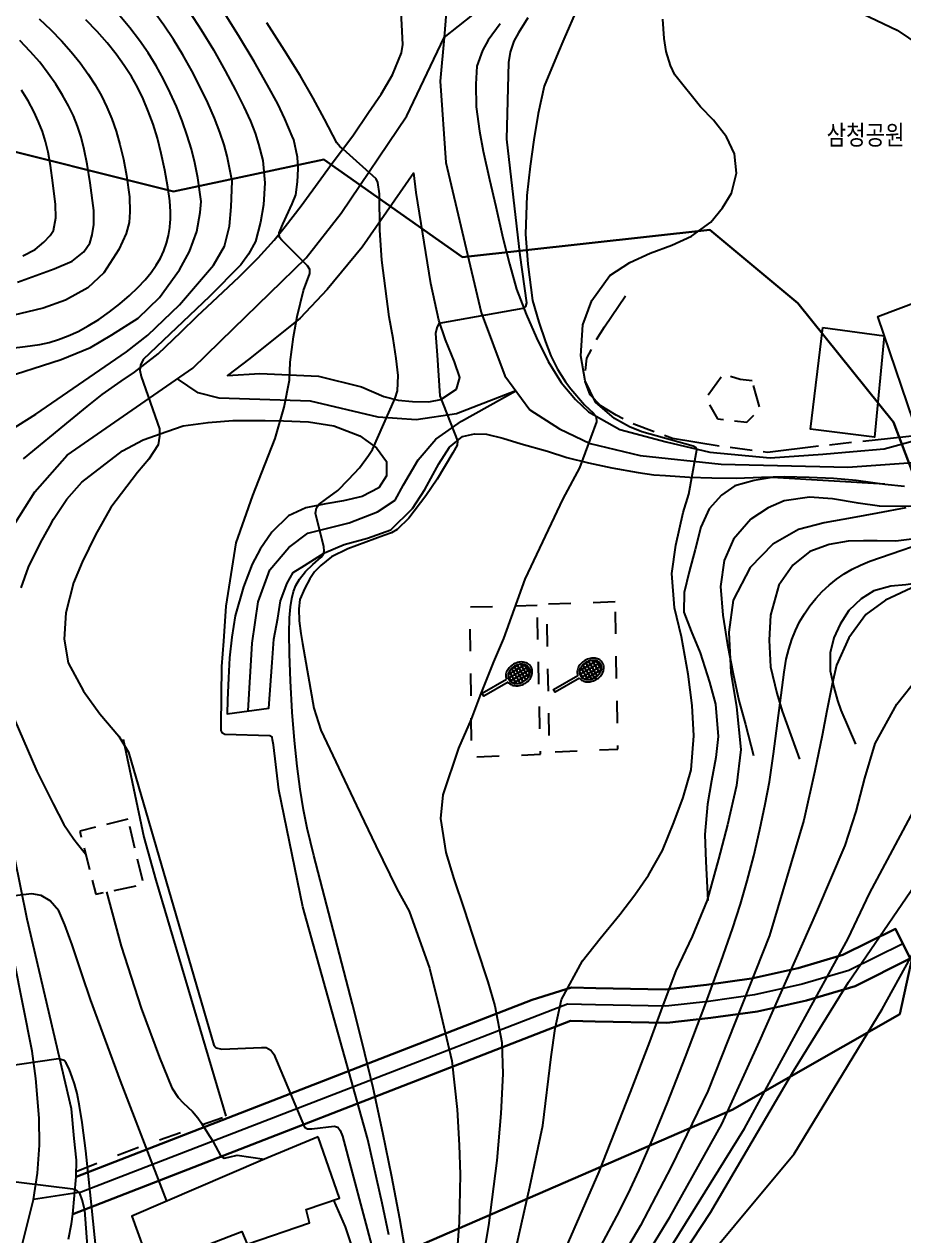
# Model space of a CAD drawing. Header units: feet. Extents: x 197796 to 199821, y 552499 to 555392.
# Drawn here: x 198585.9 to 198664.8, y 554273.6 to 554382.3 of the extents above; entities that cross this region are included whole.
import ezdxf

# ---------------------------------------------------------------- set-up
doc = ezdxf.new("R2010")
doc.units = ezdxf.units.FT
doc.header["$MEASUREMENT"] = 0
for name, pattern in [('ANYANG', [9, 5, -1, 2, -1]), ('ANYANG3', [3, 2, -1]), ('ANYANG6', [4, 2, -2])]:
    doc.linetypes.add(name, pattern=pattern)
for name, color, linetype in [('AAA004', 7, 'ANYANG3'), ('AAA008', 7, 'CONTINUOUS'), ('AAC003', 3, 'ANYANG'), ('ABB003', 7, 'CONTINUOUS'), ('AD002', 7, 'CONTINUOUS'), ('AD0022', 1, 'CONTINUOUS'), ('ADA085', 1, 'CONTINUOUS'), ('AE150', 7, 'CONTINUOUS'), ('AZ080', 1, 'CONTINUOUS'), ('CAA001', 7, 'CONTINUOUS'), ('CAA002', 30, 'CONTINUOUS'), ('DZ001', 7, 'ANYANG6'), ('wipco_지적', 20, 'CONTINUOUS'), ('ZC003', 7, 'CONTINUOUS')]:
    doc.layers.add(name, color=color, linetype=linetype)
doc.styles.add('NGSW', font='ROMANS.shx', dxfattribs={"bigfont": 'NGSW.shx'})

# ---------------------------------------------------------------- blocks, each defined once
blk = doc.blocks.new('ABB003')
at = {"layer": 'ABB003'}
blk.add_lwpolyline([(0.02, -0.16, 0.072796), (0.19, -0.32, 0.104954), (0.6, -0.47, 0.088929), (1.05, -0.46, 0.080177), (1.51, -0.28, 0.080177), (1.9, 0.03, 0.088929), (2.13, 0.41, 0.104954), (2.2, 0.84, 0.119998), (2.09, 1.21, 0.119998), (1.83, 1.49, 0.104954), (1.42, 1.64, 0.088929), (0.98, 1.63, 0.080177), (0.51, 1.45, 0.080177), (0.13, 1.14, 0.088929), (-0.11, 0.76, 0.104954), (-0.18, 0.33, 0.072796), (-0.13, 0.1, 0.119998)], format="xyb", dxfattribs=at)
blk.add_lwpolyline([(0.1, 0.06, 0.119998), (0.3, -0.15, 0.104954), (0.63, -0.27, 0.088929), (1.01, -0.26, 0.080177), (1.41, -0.11, 0.080177), (1.75, 0.17, 0.088929), (1.94, 0.49, 0.104954), (2, 0.83, 0.119998), (1.92, 1.11, 0.119998), (1.72, 1.32, 0.104954), (1.39, 1.44, 0.088929), (1.02, 1.43, 0.080177), (0.61, 1.28, 0.080177), (0.28, 1, 0.088929), (0.08, 0.68, 0.104954), (0.02, 0.34, 0.119998)], format="xyb", close=True, dxfattribs=at)
for points in [[(0.04, 0.54), (1.54, 1.41)], [(0.04, 0.2), (1.83, 1.23)], [(0.32, 1.05), (0.95, 1.42)], [(0.57, 1.25), (1.37, -0.13)], [(0.84, 1.38), (1.62, 0.04)], [(1.15, 1.45), (1.83, 0.27)], [(1.51, 1.41), (1.98, 0.61)], [(0.02, -0.16), (-2.16, -1.42), (-2.31, -1.16), (-0.13, 0.1)], [(0.02, 0.4), (0.36, -0.18)], [(0.13, 0.8), (0.76, -0.28)], [(0.19, -0.06), (1.98, 0.97)], [(0.33, 1.06), (1.09, -0.24)], [(0.49, -0.24), (1.99, 0.63)], [(1.07, -0.25), (1.7, 0.12)]]:
    blk.add_lwpolyline(points, dxfattribs=at)

msp = doc.modelspace()

# ---------------------------------------------------------------- linework, layer by layer
at = {"layer": 'AAA004', "color": 255, "flags": 128}
for points in [[(198651.27, 554350.28), (198650.17, 554350.39), (198648.68, 554350.87), (198647.11, 554348.71), (198648.14, 554346.86), (198650.79, 554346.58), (198651.98, 554347.75)], [(198595.19, 554310.92), (198590.86, 554309.85), (198592.3, 554304.19), (198596.59, 554305.1)]]:
    msp.add_lwpolyline(points, close=True, dxfattribs=at)
at = {"layer": 'AAA008', "color": 255, "flags": 128}
for points in [[(198657.6, 554355.06), (198663.11, 554354.31), (198662.26, 554345.23), (198656.5, 554345.95)], [(198612.26, 554282.41), (198607.31, 554280.36), (198595.54, 554275.28), (198597.17, 554270.74), (198605.42, 554273.91), (198605.9, 554272.79), (198611.5, 554274.7), (198611.19, 554275.9), (198614.19, 554276.92)]]:
    msp.add_lwpolyline(points, close=True, dxfattribs=at)
at = {"layer": 'AAC003', "color": 255, "flags": 128}
msp.add_lwpolyline([(198666.16, 554345.39), (198657.84, 554344.48), (198652.64, 554343.85), (198648.53, 554344.39), (198644.1, 554345.11), (198642.8, 554345.58), (198640.64, 554346.39), (198639.04, 554347.19), (198637.65, 554348.05), (198636.7, 554349.04), (198636.18, 554350.4), (198636.42, 554352.33), (198637.14, 554353.76), (198638, 554355.12), (198639.87, 554357.92)], dxfattribs=at)
at = {"layer": 'AD002', "color": 255, "flags": 128}
for points in [[(198624, 554386.36), (198623.59, 554381.12), (198623.24, 554377.2), (198623.75, 554369.89), (198626.93, 554356.41), (198629.04, 554350.73), (198631.29, 554347.69), (198633.94, 554345.97), (198636.71, 554344.65), (198641.21, 554343.59), (198648.48, 554342.8), (198659.86, 554342.54), (198667.39, 554343.07)], [(198585.7, 554272.84), (198586.01, 554274.02), (198586.49, 554275.95), (198586.71, 554276.79), (198587.07, 554279.16), (198587.24, 554281.66), (198587.22, 554284.09), (198586.91, 554287.66), (198586.58, 554290.1), (198582.48, 554310.59), (198580.69, 554319.54), (198580.49, 554322.6), (198580.67, 554325.82), (198581.98, 554329.83), (198584.94, 554337.32), (198586.81, 554340.31), (198589.74, 554343.6), (198601, 554351.41), (198604.66, 554354.98), (198611.2, 554361.34), (198614.34, 554365.35), (198620.23, 554374.06), (198623.59, 554381.12), (198628.75, 554385.2)], [(198630.03, 554349.39), (198624.69, 554347.33), (198621.08, 554346.77), (198617.67, 554347.03), (198611.58, 554348.47), (198603.38, 554348.73), (198601.49, 554349.2), (198599.65, 554350.47)], [(198605.98, 554320.66), (198606.35, 554326.73), (198606.88, 554330.44), (198607.94, 554333.31), (198609.64, 554335.32), (198611.34, 554336.6), (198615.05, 554337.55), (198617.6, 554338.51), (198619.19, 554339.57), (198619.94, 554340.95), (198621.26, 554343.19), (198622.83, 554345.05), (198625.15, 554346.66), (198630.03, 554349.39)], [(198664.78, 554299.75), (198659.95, 554297.35), (198655.75, 554296.11), (198651.48, 554295.16), (198647.35, 554294.57), (198643.51, 554294.15), (198637.18, 554294.26), (198634.68, 554294.33), (198614.99, 554286.73), (198590.98, 554277.46), (198586.71, 554276.79)]]:
    msp.add_lwpolyline(points, dxfattribs=at)
at = {"layer": 'AD0022', "color": 255, "flags": 128}
for points in [[(198585.81, 554343.29), (198590.03, 554346.74), (198591.51, 554347.97), (198592.88, 554349.05), (198594.57, 554350.26), (198595.78, 554351.07), (198597.91, 554352.72), (198599.94, 554354.66), (198601.39, 554356.08), (198602.79, 554357.37), (198605.17, 554359.61), (198606.87, 554361.33), (198608.33, 554362.92), (198609.3, 554364.13), (198610.74, 554365.98), (198612.5, 554368.42), (198613.53, 554369.84), (198615.39, 554372.28), (198616.78, 554374.37), (198617.94, 554376.03), (198618.96, 554377.77), (198619.77, 554379.73), (198619.89, 554380.47), (198619.54, 554386.96)], [(198628.62, 554382.32), (198627.53, 554380.86), (198627.03, 554379.94), (198626.53, 554378.52), (198626.44, 554376.93), (198626.47, 554374.87), (198626.76, 554372.69), (198627.08, 554370.89), (198627.65, 554368.35), (198628.23, 554365.94), (198628.86, 554363.12), (198629.45, 554360.79), (198630.1, 554358.5), (198630.96, 554356.26), (198631.89, 554354.14), (198632.93, 554352.02), (198634.1, 554350.13), (198635.39, 554348.6), (198636.55, 554347.51), (198639.37, 554345.93), (198643.52, 554344.81), (198647.46, 554343.89), (198652.89, 554343.36), (198657.62, 554343.71), (198660.32, 554343.94), (198663.13, 554344.18), (198666.28, 554345.04), (198662.56, 554356.06), (198673.52, 554360.18)]]:
    msp.add_lwpolyline(points, dxfattribs=at)
msp.add_lwpolyline([(198620.86, 554368.97), (198616.22, 554362.29), (198613.09, 554358.49), (198610.67, 554355.91), (198606.12, 554352.29), (198604.13, 554350.77), (198607.02, 554350.94), (198612.29, 554350.69), (198616.16, 554349.74), (198618.18, 554348.89), (198619.47, 554348.55), (198620.75, 554348.42), (198622.22, 554348.39), (198623.3, 554348.62), (198624.69, 554349.53), (198625.01, 554350.59), (198624.51, 554351.98), (198623.71, 554353.95), (198623.11, 554355.72), (198622.39, 554359.02), (198621.09, 554367.19)], close=True, dxfattribs=at)
at = {"layer": 'AD0022', "color": 255}
for points in [[(198585.58, 554331.71), (198586.26, 554333.56), (198587.32, 554335.74), (198588.17, 554337.23), (198588.5, 554337.86), (198589.71, 554339.65), (198591.05, 554341.18), (198594.7, 554344.01), (198596.55, 554344.99), (198598.67, 554345.75), (198600.16, 554346.24), (198602.39, 554346.54), (198604.62, 554346.73), (198607.52, 554346.72), (198609.17, 554346.68), (198611.41, 554346.61), (198613.68, 554346.25), (198616.01, 554345.34), (198617.5, 554344.28), (198618.42, 554343.05), (198618.42, 554341.76), (198617.73, 554340.68), (198616.22, 554339.89), (198614.56, 554339.5), (198612.95, 554339.23), (198611.17, 554338.88), (198609.61, 554338.15), (198608.11, 554336.7), (198607.07, 554335.17), (198606.35, 554333.83), (198605.56, 554331.8), (198604.82, 554329.2), (198604.51, 554327.27), (198604.32, 554325.42), (198604.22, 554323.61), (198604.13, 554321.63), (198604.1, 554320.4), (198607.85, 554320.91), (198608.13, 554325), (198608.28, 554327.08), (198608.64, 554328.98), (198608.89, 554330.52), (198609.48, 554332.11), (198610.04, 554333.07), (198611.06, 554333.71), (198612.84, 554334.85), (198614.62, 554335.59), (198616.69, 554336.17), (198618.81, 554336.92), (198620.75, 554338.82), (198621.86, 554340.53), (198623.12, 554342.84), (198624.08, 554344.32), (198625.23, 554345.28), (198626.33, 554345.54), (198627.4, 554345.5), (198628.85, 554345.14), (198630.51, 554344.62), (198632.86, 554343.97), (198634.62, 554343.41), (198636.56, 554342.93), (198638.65, 554342.48), (198641.03, 554342.05), (198642.42, 554341.85), (198643.48, 554341.79), (198645.64, 554341.65), (198647.63, 554341.58), (198649.81, 554341.55), (198652.1, 554341.64), (198654.18, 554341.69), (198656.37, 554341.64), (198658.56, 554341.54), (198660.59, 554341.36), (198663.18, 554341), (198664.95, 554340.84)], [(198589.84, 554273.23), (198590.13, 554274.6), (198590.24, 554275.48), (198634.94, 554292.82), (198637.15, 554292.76), (198643.58, 554292.65), (198647.54, 554293.09), (198651.75, 554293.68), (198656.13, 554294.65), (198660.5, 554295.95), (198665.45, 554298.41), (198664.12, 554301.09), (198659.4, 554298.75), (198655.38, 554297.56), (198651.21, 554296.63), (198647.16, 554296.06), (198643.44, 554295.65), (198637.22, 554295.76), (198635.03, 554295.82), (198631.51, 554294.71), (198590.53, 554278.81), (198590.56, 554280.33), (198590.35, 554282.27), (198590.13, 554284.93), (198586.12, 554301.96), (198583.86, 554313.22)]]:
    msp.add_lwpolyline(points, dxfattribs=at)
at = {"layer": 'ADA085', "color": 255, "flags": 128}
msp.add_lwpolyline([(198628.09, 554248.53), (198655.04, 554280.88), (198662.95, 554293.88), (198668.04, 554303.09), (198672.03, 554310.74), (198673.76, 554314.11)], dxfattribs=at)
at = {"layer": 'AE150', "color": 255, "flags": 128}
msp.add_lwpolyline([(198590.53, 554278.81), (198631.51, 554294.71), (198635.03, 554295.82), (198637.22, 554295.76), (198643.44, 554295.65), (198647.16, 554296.06), (198651.21, 554296.63), (198655.38, 554297.56), (198659.4, 554298.75), (198664.12, 554301.09), (198665.45, 554298.41), (198660.5, 554295.95), (198656.13, 554294.65), (198651.75, 554293.68), (198647.54, 554293.09), (198643.58, 554292.65), (198637.15, 554292.76), (198634.94, 554292.82), (198590.24, 554275.48)], close=True, dxfattribs=at)
at = {"layer": 'AZ080', "color": 255, "flags": 128}
for points in [[(198663.18, 554341), (198653.07, 554341.6), (198651.45, 554341.34), (198649.69, 554340.87), (198648.51, 554340.03), (198647.4, 554338.78), (198646.64, 554337.16), (198646.14, 554335.15), (198645.6, 554333.13), (198645.15, 554331.28), (198645.12, 554329.52), (198645.78, 554327.81), (198646.59, 554325.86), (198647.43, 554323.22), (198647.97, 554321.26), (198648.19, 554318.34), (198648, 554316.47), (198647.62, 554314.37), (198647.25, 554312.27), (198647.01, 554309.57), (198647.09, 554307.12), (198647.29, 554303.62)], [(198675.19, 554341.04), (198667.92, 554339.33), (198665.3, 554339.01), (198662.7, 554339.04), (198660.77, 554339.3), (198658.48, 554339.68), (198656.42, 554339.85), (198654.12, 554339.52), (198652.71, 554338.87), (198651.15, 554337.88), (198649.58, 554336.08), (198648.75, 554334.15), (198648.41, 554331.82), (198648.62, 554329.24), (198649.04, 554326.57), (198649.55, 554323.97), (198650.07, 554321.6), (198650.65, 554319.42), (198651.37, 554316.65)], [(198675.19, 554340.84), (198673.75, 554339.79), (198672.05, 554338.64), (198669.83, 554337.41), (198668.14, 554336.67), (198666.09, 554336.13), (198664.15, 554335.9), (198662.5, 554335.91), (198661.25, 554335.93), (198659.88, 554335.88), (198658.19, 554335.6), (198656.44, 554334.97), (198654.92, 554333.75), (198653.64, 554331.93), (198652.91, 554329.24), (198652.78, 554326.99), (198652.9, 554324.61), (198653.46, 554322.23), (198653.94, 554320.63), (198655.5, 554316.31)], [(198675.18, 554336.71), (198673.86, 554336.1), (198672.3, 554335.13), (198670.92, 554334.16), (198669.15, 554333.2), (198668.11, 554332.72), (198666.52, 554332.18), (198665.07, 554331.96), (198663.71, 554331.85), (198662.2, 554331.42), (198661.05, 554330.7), (198659.94, 554329.67), (198659.17, 554328.43), (198658.58, 554327.21), (198658.26, 554325.87), (198658.28, 554324.26), (198658.59, 554322.78), (198658.92, 554321.6), (198659.21, 554320.72), (198660.53, 554317.68)], [(198594.77, 554318.11), (198596.61, 554309.32), (198597.68, 554305.47), (198603.99, 554284.27)]]:
    msp.add_lwpolyline(points, dxfattribs=at)
at = {"layer": 'CAA001', "color": 255, "flags": 128}
for points, elevation in [([(198570.39, 554351.49), (198585.96, 554353.38), (198587.28, 554353.56), (198588.12, 554353.74), (198588.96, 554353.99), (198589.82, 554354.32), (198590.71, 554354.72), (198591.62, 554355.22), (198592.56, 554355.8), (198593.52, 554356.47), (198594.46, 554357.2), (198595.32, 554357.94), (198596.07, 554358.65), (198596.72, 554359.35), (198597.27, 554360.02), (198597.73, 554360.67), (198598.1, 554361.31), (198598.4, 554361.96), (198598.64, 554362.63), (198598.82, 554363.32), (198598.95, 554364.04), (198598.99, 554364.52), (198599.01, 554364.75), (198599.01, 554365.47), (198598.94, 554366.43), (198598.77, 554367.67), (198598.5, 554369.21), (198598.18, 554370.69), (198597.83, 554372.06), (198597.44, 554373.32), (198597.01, 554374.5), (198596.54, 554375.61), (198596.03, 554376.65), (198595.5, 554377.6), (198594.86, 554378.59), (198594.13, 554379.61), (198593.32, 554380.63), (198592.41, 554381.66), (198591.41, 554382.7)], 65), ([(198620.17, 554271.75), (198619.6, 554275.06), (198618.89, 554278.82), (198618.08, 554282.77), (198617.2, 554286.81), (198616.24, 554290.89), (198615.37, 554294.33), (198611.89, 554307.67), (198611.29, 554310.11), (198610.96, 554311.76), (198610.66, 554313.62), (198610.38, 554315.69), (198610.14, 554317.98), (198609.94, 554320.54), (198609.78, 554323.36), (198609.69, 554325.78), (198609.67, 554327.64), (198609.71, 554329.01), (198609.79, 554329.99), (198609.91, 554330.74), (198610.07, 554331.36), (198610.28, 554331.91), (198610.61, 554332.48), (198611.13, 554333.16), (198611.8, 554333.8), (198612.55, 554334.45), (198612.74, 554334.72), (198612.82, 554335.01), (198612.78, 554335.38), (198612.03, 554338.41), (198612.13, 554338.87), (198612.36, 554339.2), (198612.92, 554339.62), (198614.04, 554340.45), (198615.01, 554341.43), (198615.99, 554342.46), (198616.78, 554343.57), (198617.16, 554344.13), (198619.2, 554348.74), (198619.39, 554349.39), (198619.45, 554350.75), (198619.28, 554352.29), (198619, 554354.08), (198618.64, 554356.04), (198617.99, 554361.12), (198617.81, 554363.82), (198617.77, 554367.07), (198617.62, 554368.08), (198617.47, 554368.42), (198614.53, 554371.07), (198614.22, 554371.33), (198613.95, 554371.65), (198612.85, 554373.77), (198611.83, 554375.65), (198610.65, 554377.69), (198609.26, 554379.93), (198607.66, 554382.41)], 70), ([(198637.67, 554272.59), (198639.11, 554275.3), (198640.12, 554277.3), (198641.1, 554279.42), (198642.27, 554282.12), (198643.64, 554285.46), (198645.27, 554289.59), (198647.01, 554294.18), (198648.47, 554298.17), (198649.49, 554301.09), (198650.2, 554303.31), (198650.81, 554305.39), (198651.4, 554307.64), (198651.95, 554309.99), (198652.44, 554312.28), (198652.81, 554314.27), (198653.17, 554316.79), (198654.12, 554324.14), (198654.32, 554325.31), (198654.54, 554326.2), (198654.82, 554327.06), (198655.15, 554327.88), (198655.52, 554328.64), (198655.95, 554329.37), (198656.44, 554330.07), (198656.97, 554330.74), (198657.55, 554331.36), (198658.17, 554331.94), (198658.83, 554332.48), (198659.53, 554332.96), (198660.25, 554333.39), (198660.98, 554333.75), (198661.84, 554334.08), (198668.44, 554336.36)], 75), ([(198592.66, 554268.97), (198591.92, 554276.32), (198591.39, 554281.16), (198591.07, 554283.69), (198590.84, 554285.17), (198590.61, 554286.3), (198590.39, 554287.16), (198590.18, 554287.77), (198589.94, 554288.42), (198589.63, 554289.07), (198589.46, 554289.28), (198588.95, 554289.41), (198583.56, 554288.65)], 65)]:
    msp.add_lwpolyline(points, dxfattribs=dict(at, elevation=elevation))
at = {"layer": 'CAA002', "color": 255, "flags": 128}
for points, elevation in [([(198581.21, 554343.72), (198586.91, 554347.28), (198595.06, 554352.9), (198596.98, 554354.38), (198599.82, 554357.11), (198602.88, 554360.66), (198603.87, 554362.36), (198604.3, 554364.16), (198604.47, 554365.91), (198604.54, 554368.22), (198604.35, 554369.25), (198604.11, 554370.45), (198603.83, 554371.48), (198603.45, 554372.61), (198602.96, 554373.87), (198602.37, 554375.24), (198601.68, 554376.66), (198600.93, 554378.11), (198600.12, 554379.54), (198599.28, 554380.92), (198598.42, 554382.21), (198597.55, 554383.41)], 67), ([(198618.61, 554273.61), (198618.01, 554276.45), (198616.73, 554282.16), (198610.9, 554303.06), (198608.74, 554313.57), (198608.26, 554317.61), (198608.18, 554318.05), (198608.14, 554318.3), (198607.94, 554318.42), (198603.89, 554318.54), (198603.69, 554318.64), (198603.57, 554318.89), (198603.55, 554319.31), (198603.63, 554324.65), (198603.79, 554326.9), (198604.02, 554330.05), (198604.92, 554335.73), (198606.41, 554339.99), (198607.21, 554342.06), (198608.4, 554345.12), (198609.23, 554347.92), (198609.69, 554350.34), (198609.77, 554351.95), (198610.06, 554354.22), (198610.38, 554356.07), (198610.97, 554358.38), (198611.52, 554359.92), (198611.52, 554360.29), (198611.32, 554360.6), (198609.02, 554362.9), (198608.79, 554363.15), (198608.76, 554363.58), (198609.11, 554364.35), (198609.95, 554366.16), (198610.28, 554366.99), (198610.41, 554368.16), (198610.47, 554369.32), (198610.41, 554370.35), (198610.08, 554371.92), (198609.95, 554372.26), (198609.29, 554373.82), (198608.64, 554375.16), (198607.73, 554376.84), (198606.53, 554378.94), (198605.13, 554381.29), (198603.72, 554383.54)], 69), ([(198635.56, 554383.78), (198634.33, 554380.96), (198633.84, 554379.77), (198632.58, 554376.74), (198632.04, 554374.28), (198631.65, 554371.91), (198631.31, 554369.56), (198631.01, 554366.92), (198630.9, 554363.46), (198631.12, 554360.77), (198631.53, 554357.5), (198632.11, 554355.54), (198632.68, 554353.79), (198633.16, 554352.52), (198633.77, 554351.33), (198634.48, 554350.19), (198634.96, 554349.58), (198636.19, 554348.13), (198637.02, 554347.39), (198637.24, 554347.04), (198637.28, 554346.6), (198635.75, 554342.48), (198634.25, 554339.7), (198630.83, 554332.49), (198628.93, 554327.15), (198628.03, 554325.05), (198626.83, 554322.05), (198626.01, 554319.92), (198624.87, 554317.3), (198623.46, 554313.11), (198623.27, 554310.99), (198623.73, 554307.95), (198624.46, 554305.57), (198625.39, 554302.83), (198626.49, 554299.4), (198627.52, 554296.34), (198628.13, 554294.18), (198628.77, 554290.89), (198628.86, 554288.06), (198628.68, 554284.5), (198628.31, 554280.29), (198627.58, 554274.45), (198627.03, 554271.25)], 72), ([(198659.3, 554384.12), (198664.28, 554381.77), (198666.32, 554380.4)], 74), ([(198587.22, 554382.78), (198588.26, 554381.8), (198589.21, 554380.82), (198590.08, 554379.82), (198590.89, 554378.82), (198591.61, 554377.83), (198592.24, 554376.85), (198592.8, 554375.86), (198593.3, 554374.86), (198593.73, 554373.81), (198594.12, 554372.7), (198594.47, 554371.5), (198594.78, 554370.19), (198595.06, 554368.73), (198595.34, 554366.79), (198595.35, 554365.46), (198595.29, 554364.51), (198595.02, 554363.51), (198594.38, 554362.06), (198593.02, 554359.97), (198591.57, 554358.62), (198589.58, 554357.53), (198587.58, 554356.8), (198582.14, 554355.53)], 64), ([(198583.38, 554350.35), (198589.18, 554352.21), (198591.82, 554353.28), (198593.75, 554354.42), (198596.1, 554355.91), (198598.02, 554357.77), (198599.81, 554360.26), (198600.73, 554361.9), (198601.38, 554363.68), (198601.66, 554365.39), (198601.77, 554366.37), (198601.45, 554368.5), (198601.19, 554369.86), (198600.89, 554371.07), (198600.51, 554372.32), (198600.06, 554373.63), (198599.55, 554374.91), (198598.99, 554376.15), (198598.37, 554377.37), (198597.71, 554378.56), (198596.99, 554379.72), (198596.21, 554380.85), (198595.37, 554381.96), (198594.47, 554383.05)], 66), ([(198631.12, 554382.86), (198630.26, 554381.52), (198629.86, 554380.79), (198629.52, 554379.79), (198629.38, 554378.86), (198629.19, 554371.97), (198630.39, 554361.58), (198631, 554357.3), (198630.9, 554356.96), (198630.66, 554356.78), (198623.1, 554355.43), (198622.92, 554355.05), (198622.82, 554354.53), (198622.96, 554352.59), (198623.2, 554348.95), (198624.8, 554344.89), (198624.76, 554344.51), (198624.38, 554343.82), (198622.96, 554341.45), (198621.95, 554339.96), (198620.42, 554337.95), (198619.38, 554336.94), (198618.86, 554336.63), (198618.17, 554336.39), (198614.94, 554335.19), (198613.47, 554334.48), (198612.52, 554333.71), (198611.94, 554333.15), (198611.51, 554332.52), (198611.07, 554331.68), (198610.62, 554330.64), (198610.55, 554329.81), (198610.56, 554328.73), (198610.73, 554327.6), (198610.88, 554326.71), (198611.87, 554320.89), (198612.5, 554318.93), (198615.72, 554312.16), (198617.45, 554308.54), (198619.35, 554304.68), (198620.46, 554302.66), (198622.28, 554297.56), (198623.19, 554293.81), (198624.29, 554289.25), (198624.75, 554284.86), (198624.93, 554281.66), (198625.02, 554279.02), (198624.93, 554274.72), (198624.56, 554269.61)], 71), ([(198629.53, 554270.07), (198631.29, 554277.92), (198632.46, 554283.42), (198633.19, 554289.59), (198633.57, 554292.13), (198634.12, 554294.75), (198636.01, 554298.22), (198637.59, 554300.22), (198639.37, 554302.37), (198640.72, 554304.13), (198641.96, 554305.91), (198643.2, 554308.11), (198644.21, 554310.64), (198645.07, 554312.87), (198645.78, 554315.35), (198646.03, 554318.41), (198645.86, 554321.13), (198645.52, 554323.94), (198644.9, 554327.29), (198644.29, 554329.9), (198644.05, 554332.98), (198644.39, 554335.52), (198645.05, 554338.47), (198645.56, 554340.1), (198646.3, 554344.08), (198646.22, 554344.27), (198645.95, 554344.43), (198641.35, 554345.7), (198640.23, 554346.16), (198638.88, 554346.9), (198637.2, 554348.37), (198636.27, 554350.29), (198635.88, 554352.52), (198636.06, 554355.31), (198636.86, 554357.51), (198638.47, 554359.74), (198640.26, 554360.92), (198642.09, 554361.76), (198644.04, 554362.47), (198645.81, 554363.26), (198647.56, 554364.52), (198648.58, 554365.81), (198649.41, 554367.12), (198649.86, 554368.94), (198649.66, 554370.66), (198648.96, 554372.18), (198647.78, 554373.69), (198646.61, 554374.87), (198644.32, 554377.77), (198643.92, 554378.6), (198643.53, 554379.84), (198643.34, 554381.02), (198643.23, 554382.74)], 73), ([(198585.27, 554359.14), (198588.56, 554360.35), (198590.19, 554361.03), (198591.23, 554361.86), (198591.76, 554362.65), (198591.96, 554363.38), (198592.12, 554364.32), (198592.12, 554365.57), (198591.8, 554368.06), (198591.53, 554369.74), (198591.26, 554371.05), (198590.97, 554372.17), (198590.64, 554373.15), (198590.28, 554374.06), (198589.84, 554374.98), (198589.32, 554375.93), (198588.71, 554376.91), (198588.03, 554377.89), (198587.26, 554378.88), (198586.41, 554379.86), (198585.48, 554380.85)], 63), ([(198585.75, 554361.52), (198586.85, 554362.07), (198587.63, 554362.74), (198588.21, 554363.32), (198588.49, 554363.79), (198588.72, 554364.93), (198588.68, 554366.1), (198588.45, 554368.06), (198588.24, 554369.63), (198588.02, 554370.81), (198587.78, 554371.78), (198587.5, 554372.67), (198587.15, 554373.55), (198586.72, 554374.47), (198586.21, 554375.42), (198585.62, 554376.38)], 62), ([(198665.07, 554338.88), (198662.52, 554338.41), (198660.23, 554337.98), (198657.74, 554337.55), (198655.42, 554336.94), (198653.11, 554335.62), (198651.09, 554333.52), (198649.54, 554330.58), (198649.15, 554327.72), (198649.35, 554324.1), (198649.84, 554321.01), (198650.25, 554317.19), (198649.84, 554313.97), (198649.05, 554310.42), (198648.24, 554307.33), (198647.21, 554303.65), (198645.86, 554300.39), (198644.4, 554297.32), (198643.18, 554294.06), (198642.04, 554290.94), (198640.29, 554286.42), (198637.47, 554279.26), (198633.51, 554270.14)], 74), ([(198675.18, 554336.18), (198673.94, 554335.5), (198671.44, 554334.2), (198668.43, 554332.89), (198666, 554331.87), (198663.23, 554330.59), (198661.48, 554329.3), (198659.94, 554327.22), (198658.82, 554324.76), (198658.44, 554323.04), (198657.98, 554320.67), (198657.55, 554318.43), (198656.88, 554315.26), (198655.89, 554310.84), (198652.81, 554300.5), (198647.27, 554286.52), (198643.99, 554279.73), (198641.22, 554274.44), (198639.08, 554270.79)], 76), ([(198641.08, 554270.65), (198643.87, 554275.19), (198648.52, 554283.55), (198651.93, 554290.98), (198657.07, 554302.6), (198659.62, 554308.56), (198660.6, 554311.61), (198661.37, 554314.61), (198662.3, 554317.72), (198664.24, 554321.26), (198666.21, 554323.7), (198668.29, 554326), (198670.53, 554329.16), (198672.15, 554331.74), (198673.76, 554333.92), (198675.18, 554335.13)], 77), ([(198574.42, 554332.37), (198574.19, 554330.95), (198574.24, 554329.9), (198574.44, 554328.61), (198574.79, 554327.46), (198575.24, 554326.42), (198575.54, 554325.92), (198575.94, 554325.52), (198576.34, 554325.27), (198582.97, 554322.83), (198583.52, 554322.53), (198583.92, 554322.03), (198584.37, 554321.23), (198584.97, 554319.93), (198587.01, 554315.25), (198588.46, 554312.32), (198589.43, 554310.44), (198590.31, 554309.14), (198590.66, 554308.73), (198591.38, 554307.82)], 67), ([(198582.36, 554208.54), (198588.66, 554215.53), (198590.07, 554216.64), (198591.76, 554217.67), (198593.54, 554218.8), (198594.62, 554219.68), (198608.8, 554234.16), (198622.56, 554248.53), (198631.05, 554257.39), (198642.96, 554270.93), (198650.58, 554283.15), (198655.36, 554291.97), (198659.89, 554300.23), (198661.81, 554304.27), (198665.99, 554312.1), (198670, 554319.86), (198671.67, 554322.86), (198673.81, 554326.4), (198675.18, 554328.36)], 78), ([(198583.21, 554208), (198588.85, 554213.98), (198590.28, 554215.22), (198591.81, 554216.26), (198593.21, 554217.25), (198596.61, 554219.86), (198613.99, 554237.26), (198624.23, 554248.53), (198630.11, 554254.99), (198643.52, 554269.57), (198647.53, 554275.62), (198655.01, 554288.38), (198659.92, 554296.31), (198667.5, 554307.37), (198675.11, 554319.06), (198675.18, 554319.1)], 79), ([(198598.69, 554276.64), (198594.53, 554287.44), (198591.82, 554294.73), (198591.07, 554296.95), (198590.18, 554299.66), (198589.51, 554301.45), (198588.98, 554302.7), (198588.59, 554303.16), (198588.19, 554303.59), (198587.39, 554304.08), (198586.55, 554304.24), (198574.82, 554302.88)], 66), ([(198593.27, 554304.4), (198594.59, 554299.53), (198596.38, 554293.97), (198598.02, 554289.53), (198599.13, 554286.82), (198599.71, 554285.95), (198600.15, 554285.46), (198600.97, 554284.69), (198601.46, 554284.11), (198601.79, 554283.63), (198602.33, 554282.76), (198602.81, 554282.03), (198603.53, 554280.69), (198603.83, 554280.5), (198604.26, 554280.6), (198604.99, 554280.78), (198607.44, 554280.41)], 67), ([(198591.54, 554272.6), (198591.31, 554275.84), (198591.08, 554276.76), (198590.85, 554277.37), (198590.47, 554277.68), (198582.92, 554278.61), (198581.84, 554278.76), (198578.84, 554279.3), (198577.07, 554279.76), (198576.29, 554280.01)], 64), ([(198613.64, 554276.73), (198614.7, 554274.33), (198615.5, 554271.92)], 67)]:
    msp.add_lwpolyline(points, dxfattribs=dict(at, elevation=elevation))
at = {"layer": 'CAA002', "color": 255, "elevation": 68}
msp.add_lwpolyline([(198600.71, 554383.42), (198601.75, 554381.81), (198602.86, 554379.99), (198603.93, 554378.11), (198604.86, 554376.38), (198605.61, 554374.88), (198606.18, 554373.61), (198606.61, 554372.53), (198606.92, 554371.54), (198607.31, 554370.07), (198607.48, 554368.05), (198607.37, 554366.07), (198607.09, 554364.54), (198606.63, 554362.79), (198606.01, 554361.65), (198605.33, 554360.69), (198602.5, 554357.86), (198596.55, 554352.2), (198596.32, 554351.69), (198596.26, 554351.23), (198596.38, 554350.67), (198598.02, 554345.97), (198598.02, 554345.32), (198597.91, 554344.53), (198597.07, 554343.26), (198596.05, 554342.06), (198593.65, 554338.9), (198592.28, 554336.47), (198591.07, 554334.01), (198590.3, 554332.14), (198589.6, 554329.45), (198589.45, 554327.1), (198589.83, 554324.98), (198591.18, 554322.41), (198592.65, 554320.38), (198594.37, 554318.38), (198595.25, 554316.96), (198602.89, 554290.65), (198603.11, 554290.4), (198603.62, 554290.27), (198607.18, 554290.44), (198607.61, 554290.44), (198608.02, 554290.19), (198608.29, 554289.85), (198611.04, 554283.27), (198611.3, 554283.12), (198611.69, 554283.12), (198613.71, 554283.37), (198614.03, 554283.27), (198614.26, 554282.99), (198614.46, 554282.46), (198617.18, 554272.25)], dxfattribs=at)
at = {"layer": 'DZ001', "color": 255, "flags": 128}
for points in [[(198631.94, 554330.11), (198625.89, 554329.95), (198626.03, 554316.51), (198632.24, 554316.76)], [(198638.96, 554330.43), (198632.77, 554330.24), (198633.03, 554316.96), (198639.2, 554317.21)]]:
    msp.add_lwpolyline(points, close=True, dxfattribs=at)
msp.add_lwpolyline([(198590.54, 554279.31), (198594.87, 554281.02), (198603.99, 554284.27)], dxfattribs=at)
at = {"layer": 'wipco_지적', "color": 20}
for points in [[(198668.52, 554334.56), (198663.95, 554346.56), (198655.36, 554357.25), (198647.45, 554363.84), (198625.23, 554361.4), (198612.78, 554370.16), (198599.28, 554367.27), (198580.82, 554371.89), (198579.48, 554377.73), (198579.71, 554381.73), (198571.88, 554385.65), (198555.47, 554379.97), (198543.44, 554385.98)], [(198580.82, 554371.89), (198599.28, 554367.27), (198612.78, 554370.16), (198625.23, 554361.4), (198647.45, 554363.84), (198655.36, 554357.25), (198663.95, 554346.56), (198668.52, 554334.56)], [(198585.99, 554257.32), (198649.45, 554284.84), (198664.52, 554293.43), (198666.3, 554301.5)], [(198666.3, 554301.5), (198664.52, 554293.43), (198649.45, 554284.84), (198585.99, 554257.32)]]:
    msp.add_lwpolyline(points, dxfattribs=at)

# ---------------------------------------------------------------- block references
at = {"layer": 'ABB003', "color": 255}
for p in [(198629.31, 554323.39), (198635.73, 554323.74)]:
    msp.add_blockref('ABB003', p, dxfattribs=at)

# ---------------------------------------------------------------- texts
at = {"layer": 'ZC003', "style": 'NGSW'}
msp.add_text('삼청공원', height=2, dxfattribs=at).set_placement((198657.95, 554371.28))

doc.saveas('drawing.dxf')
